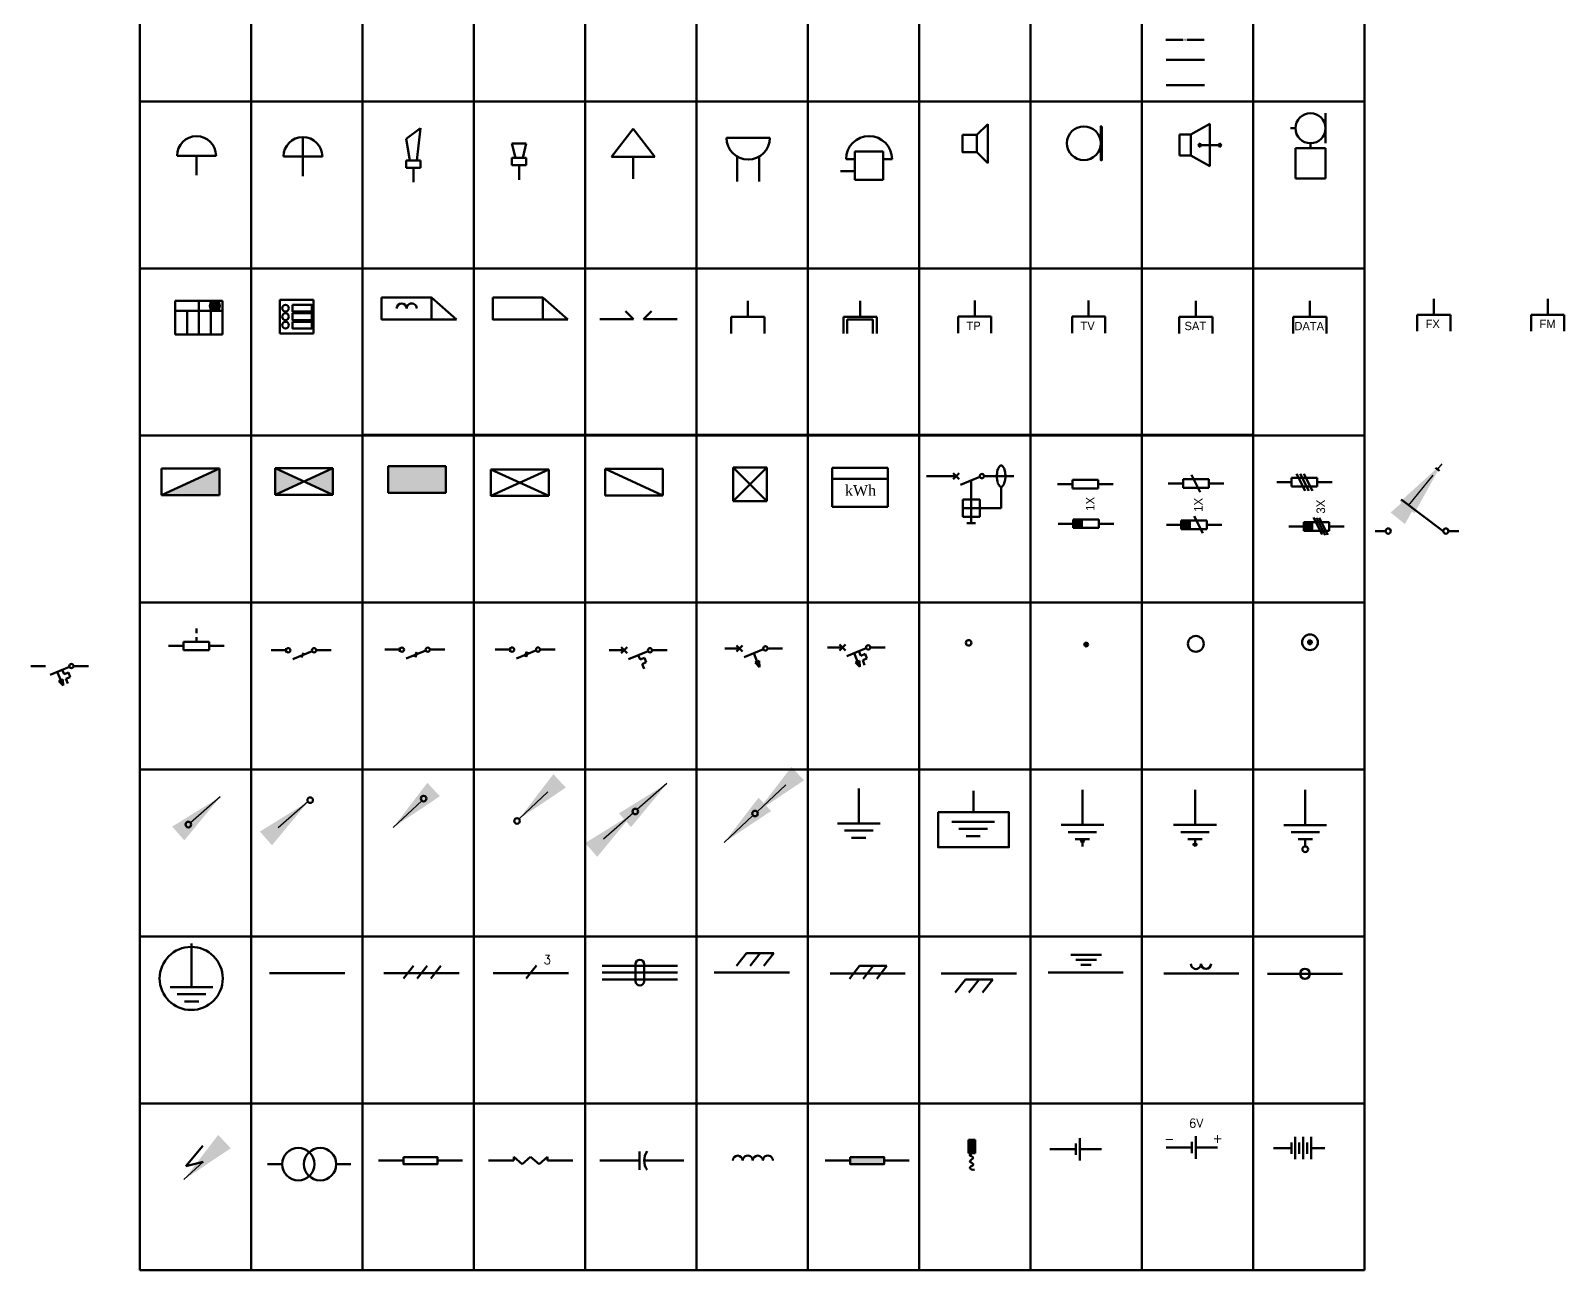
# Model space of a CAD drawing. Header units: millimetres. Extents: x 233497.7 to 233515.2, y 15916.2 to 15927.4.
# Drawn here: x 233508.29 to 233515.18, y 15916.17 to 15921.74 of the extents above; entities that cross this region are included whole.
import ezdxf

# ---------------------------------------------------------------- set-up
doc = ezdxf.new("R2010")
doc.units = ezdxf.units.MM
doc.header["$LTSCALE"] = 8
doc.layers.add('S_2', color=7, linetype='Continuous', lineweight=50)
doc.styles.add('ROMANS', font='romans')
doc.styles.get("Standard").update_dxf_attribs({"font": 'BRLNSR.TTF'})
doc.styles.add('W4MS1', font='w4ms1')
doc.dimstyles.new('ISO-25', dxfattribs={"dimtxt": 0.2, "dimasz": 0.25, "dimexe": 0.25, "dimexo": 0.009, "dimgap": 0.05, "dimtad": 1, "dimzin": 1, "dimdsep": 46, "dimtxsty": 'Standard', "dimblk": 'ARCHTICK', "dimcen": 0.25, "dimclrd": 3, "dimclre": 1, "dimclrt": 2, "dimadec": 0, "dimazin": 0, "dimtfac": 1, "dimtmove": 1, "dimatfit": 3, "dimfxl": 1, "dimarcsym": 0})

# ---------------------------------------------------------------- blocks, each defined once
blk = doc.blocks.new('_ArchTick')
at = {"color": 0, "linetype": 'ByBlock', "const_width": 0.15}
blk.add_lwpolyline([(-0.5, -0.5), (0.5, 0.5)], dxfattribs=at)

msp = doc.modelspace()

# ---------------------------------------------------------------- hatches: boundary and pattern name
at = {"layer": 'S_2'}
h = msp.add_hatch(color=256, dxfattribs=at)
h.paths.add_polyline_path([(233513.5308, 15921.2269), (233513.54, 15921.2361), (233513.54, 15921.2177)])
edge = h.paths.add_edge_path()
edge.add_line((233513.5828, 15921.2269), (233513.5308, 15921.2269))
h = msp.add_hatch(color=256, dxfattribs=at)
h.paths.add_polyline_path([(233513.635, 15921.227), (233513.6258, 15921.2178), (233513.6258, 15921.2362)])
edge = h.paths.add_edge_path()
edge.add_line((233513.583, 15921.227), (233513.635, 15921.227))
for points in [[(233509.1372, 15920.5049, 1), (233509.0916, 15920.5049, 1)], [(233513.0106, 15918.1082), (233513.0016, 15918.0991), (233513.0197, 15918.0991)], [(233513.5165, 15918.0772), (233513.5255, 15918.0862), (233513.5074, 15918.0862)], [(233512.4992, 15916.6986), (233512.5295, 15916.6986), (233512.5295, 15916.759), (233512.4992, 15916.759)]]:
    msp.add_hatch(color=256, dxfattribs=at).paths.add_polyline_path(points)
h = msp.add_hatch(color=256, dxfattribs=at)
h.set_gradient(color1=(255, 255, 255))
h.paths.add_polyline_path([(233509.1347, 15919.6547), (233509.1347, 15919.7738), (233508.8751, 15919.6547)])
h = msp.add_hatch(color=256, dxfattribs=at)
h.paths.add_polyline_path([(233509.5145, 15919.7159), (233509.3847, 15919.7755), (233509.3847, 15919.6564)])
h.paths.add_polyline_path([(233509.6442, 15919.7755), (233509.5145, 15919.7159), (233509.6442, 15919.6564)])
at = {"layer": 'S_2', "ltscale": 0.3}
h = msp.add_hatch(color=256, dxfattribs=at)
h.dxf.hatch_style = 1
h.paths.add_polyline_path([(233510.1521, 15919.665), (233510.1521, 15919.784), (233509.8927, 15919.784), (233509.8927, 15919.665)])
at = {"layer": 'S_2'}
h = msp.add_hatch(color=256, dxfattribs=at)
h.dxf.hatch_style = 1
h.paths.add_polyline_path([(233512.9689, 15919.5454), (233512.9689, 15919.507), (233513.0075, 15919.507), (233513.0075, 15919.5454)])
h = msp.add_hatch(color=256, dxfattribs=at)
h.dxf.hatch_style = 1
h.paths.add_polyline_path([(233513.4549, 15919.5408), (233513.4549, 15919.5024), (233513.4935, 15919.5024), (233513.4935, 15919.5408)])
h = msp.add_hatch(color=256, dxfattribs=at)
h.dxf.hatch_style = 1
h.paths.add_polyline_path([(233514.0045, 15919.5329), (233514.0045, 15919.4945), (233514.0431, 15919.4945), (233514.0431, 15919.5329)])
at = {"layer": 'S_2', "ltscale": 0.3}
h = msp.add_hatch(color=256, dxfattribs=at)
h.dxf.hatch_style = 1
edge = h.paths.add_edge_path()
edge.add_arc((233513.0277, 15918.9833), 0.00848, 0, 360)
h = msp.add_hatch(color=256, dxfattribs=at)
h.dxf.hatch_style = 1
edge = h.paths.add_edge_path()
edge.add_arc((233514.0328, 15918.9935), 0.00848, 0, 360)
at = {"layer": 'S_2'}
h = msp.add_hatch(color=256, dxfattribs=at)
h.dxf.hatch_style = 1
h.paths.add_polyline_path([(233511.5591, 15918.9101), (233511.5413, 15918.9023), (233511.5605, 15918.8825)])
h = msp.add_hatch(color=256, dxfattribs=at)
h.dxf.hatch_style = 1
h.paths.add_polyline_path([(233512.0107, 15918.8829), (233512.0093, 15918.9105), (233511.9915, 15918.9027)])
h = msp.add_hatch(color=256, dxfattribs=at)
h.dxf.hatch_style = 1
h.paths.add_polyline_path([(233508.4324, 15918.7994), (233508.4309, 15918.827), (233508.4132, 15918.8192)])
at = {"layer": 'S_2', "ltscale": 0.3}
h = msp.add_hatch(color=256, dxfattribs=at)
h.dxf.hatch_style = 1
h.paths.add_polyline_path([(233511.9682, 15916.6488), (233512.1202, 15916.6488), (233512.1202, 15916.6815), (233511.9682, 15916.6815)])

# ---------------------------------------------------------------- linework, layer by layer
for p, q in [((233508.778, 15916.1725), (233508.778, 15927.4225)), ((233513.4631, 15921.6991), (233513.3853, 15921.6991)), ((233513.4674, 15921.6991), (233513.4678, 15921.6991)), ((233513.4712, 15921.6991), (233513.4716, 15921.6991)), ((233513.4755, 15921.6991), (233513.4759, 15921.6991)), ((233513.5575, 15921.6991), (233513.4797, 15921.6991)), ((233514.1027, 15921.2349), (233514.1027, 15921.3701)), ((233510.4806, 15921.234), (233510.448, 15921.234)), ((233510.448, 15921.234), (233510.4806, 15921.234)), ((233510.4643, 15921.1689), (233510.448, 15921.234)), ((233510.4806, 15921.234), (233510.5131, 15921.234)), ((233510.4968, 15921.1689), (233510.5131, 15921.234)), ((233510.4806, 15921.1689), (233510.448, 15921.1689)), ((233510.4806, 15921.1689), (233510.5131, 15921.1689)), ((233511.4608, 15921.1747), (233511.4608, 15921.064)), ((233511.5585, 15921.1747), (233511.5585, 15921.064)), ((233511.9492, 15921.1637), (233511.9889, 15921.1637)), ((233511.9889, 15921.1983), (233512.1162, 15921.1983)), ((233512.1559, 15921.1637), (233512.1162, 15921.1637)), ((233511.4428, 15919.7786), (233511.594, 15919.6274)), ((233511.594, 15919.7786), (233511.4428, 15919.6274)), ((233514.5959, 15919.7774), (233514.6147, 15919.7636)), ((233509.0314, 15919.035), (233509.0314, 15919.0556)), ((233509.0314, 15918.9961), (233509.0314, 15919.0167)), ((233508.9837, 15916.6406), (233509.0605, 15916.7313)), ((233509.8494, 15916.6652), (233509.9622, 15916.6652)), ((233510.1141, 15916.6652), (233510.2269, 15916.6652)), ((233510.3439, 15916.6653), (233510.4567, 15916.6653)), ((233510.4567, 15916.6817), (233510.4946, 15916.649)), ((233510.4567, 15916.6817), (233510.4567, 15916.6653)), ((233510.4946, 15916.649), (233510.5326, 15916.6817)), ((233510.5326, 15916.6817), (233510.5706, 15916.649)), ((233510.5706, 15916.649), (233510.6086, 15916.6817)), ((233510.6086, 15916.6817), (233510.6086, 15916.6653)), ((233510.6086, 15916.6653), (233510.7214, 15916.6653)), ((233510.8437, 15916.6653), (233511.0211, 15916.6655)), ((233511.0211, 15916.6655), (233511.0211, 15916.7069)), ((233511.0211, 15916.6241), (233511.0211, 15916.6655)), ((233511.0436, 15916.6652), (233511.2211, 15916.6653)), ((233511.8555, 15916.6651), (233511.9682, 15916.6651)), ((233512.1202, 15916.6651), (233512.233, 15916.6651)), ((233509.0611, 15916.6604), (233508.9837, 15916.6406))]:
    msp.add_line(p, q, dxfattribs=at)
at = {"layer": 'S_2', "ltscale": 2}
for p, q in [((233513.778, 15927.4225), (233513.778, 15921.4225)), ((233514.278, 15916.1725), (233514.278, 15927.4225)), ((233509.778, 15926.6725), (233509.778, 15921.4225)), ((233512.778, 15925.1725), (233512.778, 15921.4225)), ((233513.278, 15925.1725), (233513.278, 15921.4225)), ((233509.278, 15922.1725), (233509.278, 15921.4225)), ((233510.278, 15922.1725), (233510.278, 15921.4225)), ((233510.778, 15922.1725), (233510.778, 15921.4225)), ((233511.278, 15922.1725), (233511.278, 15921.4225)), ((233511.778, 15922.1725), (233511.778, 15921.4225)), ((233512.278, 15921.4225), (233512.278, 15922.1725)), ((233508.778, 15921.4225), (233509.278, 15921.4225)), ((233508.778, 15921.4225), (233514.278, 15921.4225)), ((233509.278, 15921.4225), (233509.278, 15917.6725)), ((233509.778, 15921.4225), (233509.778, 15917.6725)), ((233510.278, 15921.4225), (233510.278, 15916.1725)), ((233510.778, 15921.4225), (233510.778, 15916.1725)), ((233511.278, 15921.4225), (233511.278, 15916.1725)), ((233511.778, 15921.4225), (233511.778, 15916.1725)), ((233512.278, 15921.4225), (233512.278, 15916.1725)), ((233512.778, 15921.4225), (233512.778, 15917.6725)), ((233513.278, 15921.4225), (233513.278, 15917.6725)), ((233513.778, 15921.4225), (233514.278, 15921.4225)), ((233513.778, 15921.4225), (233513.778, 15917.6725)), ((233508.778, 15920.6725), (233514.278, 15920.6725)), ((233512.778, 15920.6725), (233512.778, 15916.1725)), ((233513.278, 15920.6725), (233513.278, 15916.1725)), ((233513.778, 15920.6725), (233513.778, 15916.1725)), ((233508.778, 15919.9225), (233509.278, 15919.9225)), ((233508.778, 15919.9225), (233514.278, 15919.9225)), ((233509.278, 15919.9225), (233509.778, 15919.9225)), ((233509.278, 15919.9225), (233509.278, 15916.1725)), ((233509.778, 15919.9225), (233510.278, 15919.9225)), ((233509.778, 15919.9225), (233509.778, 15916.1725)), ((233509.7791, 15919.9248), (233510.2791, 15919.9248)), ((233510.278, 15919.9225), (233510.778, 15919.9225)), ((233510.2791, 15919.9248), (233510.7791, 15919.9248)), ((233510.778, 15919.9225), (233511.278, 15919.9225)), ((233510.7791, 15919.9248), (233511.2791, 15919.9248)), ((233511.278, 15919.9225), (233511.778, 15919.9225)), ((233511.2791, 15919.9248), (233511.7791, 15919.9248)), ((233511.2791, 15919.9248), (233511.7791, 15919.9248)), ((233511.778, 15919.9225), (233512.278, 15919.9225)), ((233511.7791, 15919.9248), (233512.2791, 15919.9248)), ((233512.278, 15919.9225), (233512.778, 15919.9225)), ((233512.2791, 15919.9248), (233512.7791, 15919.9248)), ((233512.778, 15919.9225), (233513.278, 15919.9225)), ((233512.7791, 15919.9248), (233513.2791, 15919.9248)), ((233513.278, 15919.9225), (233513.778, 15919.9225)), ((233513.2791, 15919.9248), (233513.7791, 15919.9248)), ((233513.778, 15919.9225), (233514.278, 15919.9225)), ((233508.778, 15919.1725), (233509.278, 15919.1725)), ((233508.778, 15919.1725), (233509.278, 15919.1725)), ((233508.778, 15919.1725), (233514.278, 15919.1725)), ((233509.278, 15919.1725), (233509.778, 15919.1725)), ((233509.778, 15919.1725), (233510.278, 15919.1725)), ((233510.278, 15919.1725), (233510.778, 15919.1725)), ((233510.778, 15919.1725), (233511.278, 15919.1725)), ((233511.278, 15919.1725), (233511.778, 15919.1725)), ((233511.778, 15919.1725), (233512.278, 15919.1725)), ((233512.278, 15919.1725), (233512.778, 15919.1725)), ((233512.778, 15919.1725), (233513.278, 15919.1725)), ((233513.278, 15919.1725), (233513.778, 15919.1725)), ((233513.778, 15919.1725), (233514.278, 15919.1725)), ((233514.278, 15918.4225), (233514.278, 15919.1725)), ((233508.778, 15918.4225), (233509.278, 15918.4225)), ((233508.778, 15918.4225), (233514.278, 15918.4225)), ((233514.278, 15917.6725), (233514.278, 15918.4225)), ((233508.778, 15917.6725), (233514.278, 15917.6725)), ((233514.278, 15916.9225), (233514.278, 15917.6725)), ((233511.5024, 15917.5976), (233511.4565, 15917.5397)), ((233511.5024, 15917.5976), (233511.6255, 15917.5976)), ((233511.5639, 15917.5976), (233511.5181, 15917.5397)), ((233511.6255, 15917.5976), (233511.5796, 15917.5397)), ((233509.3599, 15917.5071), (233509.698, 15917.5071)), ((233509.8739, 15917.5071), (233510.212, 15917.5071)), ((233510.0067, 15917.5409), (233509.9608, 15917.483)), ((233510.0683, 15917.5409), (233510.0224, 15917.483)), ((233510.1299, 15917.5409), (233510.084, 15917.483)), ((233510.3646, 15917.5076), (233510.7026, 15917.5076)), ((233510.559, 15917.5414), (233510.5131, 15917.4835)), ((233510.8538, 15917.5406), (233511.1919, 15917.5406)), ((233510.8538, 15917.5099), (233511.1919, 15917.5099)), ((233511.3575, 15917.5108), (233511.6955, 15917.5108)), ((233511.8771, 15917.5063), (233512.2151, 15917.5063)), ((233512.0099, 15917.5401), (233511.964, 15917.4822)), ((233512.0099, 15917.5401), (233512.133, 15917.5401)), ((233512.0714, 15917.5401), (233512.0255, 15917.4822)), ((233512.133, 15917.5401), (233512.0871, 15917.4822)), ((233512.3771, 15917.5063), (233512.7151, 15917.5063)), ((233512.8563, 15917.5108), (233513.1943, 15917.5108)), ((233513.3759, 15917.5063), (233513.7139, 15917.5063)), ((233513.8414, 15917.5042), (233514.1794, 15917.5042)), ((233510.8538, 15917.4791), (233511.1919, 15917.4791)), ((233512.4854, 15917.4788), (233512.4395, 15917.4209)), ((233512.4854, 15917.4788), (233512.6086, 15917.4788)), ((233512.547, 15917.4788), (233512.5011, 15917.4209)), ((233512.6086, 15917.4788), (233512.5627, 15917.4209)), ((233508.778, 15916.9225), (233509.278, 15916.9225)), ((233509.278, 15916.9225), (233509.778, 15916.9225)), ((233509.778, 15916.9225), (233510.278, 15916.9225)), ((233510.278, 15916.9225), (233510.778, 15916.9225)), ((233510.778, 15916.9225), (233511.278, 15916.9225)), ((233511.278, 15916.9225), (233511.778, 15916.9225)), ((233511.778, 15916.9225), (233512.278, 15916.9225)), ((233512.278, 15916.9225), (233512.778, 15916.9225)), ((233512.778, 15916.9225), (233513.278, 15916.9225)), ((233513.278, 15916.9225), (233513.778, 15916.9225)), ((233513.778, 15916.9225), (233514.278, 15916.9225)), ((233508.778, 15916.1725), (233509.278, 15916.1725)), ((233508.778, 15916.1725), (233509.278, 15916.1725)), ((233509.278, 15916.1725), (233509.778, 15916.1725)), ((233509.778, 15916.1725), (233510.278, 15916.1725)), ((233510.278, 15916.1725), (233510.778, 15916.1725)), ((233510.778, 15916.1725), (233511.278, 15916.1725)), ((233511.278, 15916.1725), (233511.778, 15916.1725)), ((233511.778, 15916.1725), (233512.278, 15916.1725)), ((233512.278, 15916.1725), (233512.778, 15916.1725)), ((233512.778, 15916.1725), (233513.278, 15916.1725)), ((233513.278, 15916.1725), (233513.778, 15916.1725)), ((233513.778, 15916.1725), (233514.278, 15916.1725))]:
    msp.add_line(p, q, dxfattribs=at)
at = {"layer": 'S_2'}
for p, q in [((233513.3876, 15921.6096), (233513.5596, 15921.6096)), ((233513.3876, 15921.4966), (233513.5596, 15921.4966)), ((233509.9738, 15921.2552), (233510.0383, 15921.3032)), ((233510.0383, 15921.3032), (233510.022, 15921.1579)), ((233510.9928, 15921.2997), (233510.8951, 15921.1747)), ((233510.9928, 15921.2997), (233511.0905, 15921.1747)), ((233512.5364, 15921.2723), (233512.5856, 15921.3215)), ((233512.5856, 15921.146), (233512.5856, 15921.3215)), ((233513.4982, 15921.2747), (233513.583, 15921.3224)), ((233513.583, 15921.3224), (233513.583, 15921.1317)), ((233513.9676, 15921.3024), (233513.9451, 15921.3024)), ((233509.5096, 15921.1752), (233509.5096, 15921.2627)), ((233509.9894, 15921.1579), (233509.9738, 15921.2552)), ((233511.5096, 15921.2593), (233511.4119, 15921.2593)), ((233511.5096, 15921.2593), (233511.6073, 15921.2593)), ((233513.4462, 15921.2747), (233513.4462, 15921.1794)), ((233513.4462, 15921.227), (233513.4462, 15921.2747)), ((233513.4462, 15921.2747), (233513.4982, 15921.2747)), ((233513.4982, 15921.1794), (233513.4982, 15921.2747)), ((233513.5308, 15921.2269), (233513.54, 15921.2361)), ((233513.5828, 15921.2269), (233513.5308, 15921.2269)), ((233513.5308, 15921.2269), (233513.54, 15921.2177)), ((233513.54, 15921.2361), (233513.54, 15921.2177)), ((233513.583, 15921.227), (233513.635, 15921.227)), ((233513.635, 15921.227), (233513.6258, 15921.2362)), ((233513.6258, 15921.2178), (233513.6258, 15921.2362)), ((233513.635, 15921.227), (233513.6258, 15921.2178)), ((233514.1026, 15921.2124), (233513.9676, 15921.2124)), ((233513.9676, 15921.2124), (233513.9676, 15921.0774)), ((233514.0351, 15921.2124), (233514.0351, 15921.2349)), ((233514.1026, 15921.0774), (233514.1026, 15921.2124)), ((233509.0319, 15921.179), (233508.9444, 15921.179)), ((233509.0319, 15921.0914), (233509.0319, 15921.179)), ((233509.0319, 15921.179), (233509.1194, 15921.179)), ((233509.5096, 15921.1752), (233509.4221, 15921.1752)), ((233509.5096, 15921.0877), (233509.5096, 15921.1752)), ((233509.5096, 15921.1752), (233509.5971, 15921.1752)), ((233509.9731, 15921.1254), (233509.9731, 15921.1579)), ((233510.0383, 15921.1579), (233509.9731, 15921.1579)), ((233510.0383, 15921.1254), (233510.0383, 15921.1579)), ((233510.448, 15921.1364), (233510.448, 15921.1689)), ((233510.5131, 15921.1689), (233510.448, 15921.1689)), ((233510.5131, 15921.1364), (233510.5131, 15921.1689)), ((233510.9928, 15921.1747), (233510.8951, 15921.1747)), ((233510.9928, 15921.1747), (233511.0905, 15921.1747)), ((233510.9928, 15921.0757), (233510.9928, 15921.1734)), ((233511.9889, 15921.071), (233511.9889, 15921.1983)), ((233512.1162, 15921.1983), (233512.1162, 15921.071)), ((233512.5364, 15921.1952), (233512.5856, 15921.146)), ((233513.4462, 15921.1794), (233513.4982, 15921.1794)), ((233513.4982, 15921.1794), (233513.583, 15921.1317)), ((233509.9731, 15921.1254), (233510.0383, 15921.1254)), ((233510.0057, 15921.0602), (233510.0057, 15921.1254)), ((233510.448, 15921.1364), (233510.5131, 15921.1364)), ((233510.4806, 15921.0713), (233510.4806, 15921.1364)), ((233511.9889, 15921.1092), (233511.9246, 15921.1092)), ((233513.9676, 15921.0774), (233514.1026, 15921.0774)), ((233512.1162, 15921.071), (233511.9889, 15921.071)), ((233508.9364, 15920.5277), (233508.9364, 15920.3759)), ((233509.1489, 15920.5277), (233508.9364, 15920.5277)), ((233509.0426, 15920.5277), (233509.0426, 15920.3759)), ((233509.1489, 15920.3759), (233509.1489, 15920.5277)), ((233509.4065, 15920.5317), (233509.5577, 15920.5317)), ((233509.4065, 15920.3805), (233509.4065, 15920.5317)), ((233509.4569, 15920.5317), (233509.4317, 15920.5317)), ((233509.5073, 15920.5317), (233509.5325, 15920.5317)), ((233509.5577, 15920.5317), (233509.5577, 15920.3805)), ((233510.2, 15920.444), (233510.0877, 15920.5417)), ((233510.6995, 15920.444), (233510.5873, 15920.5417)), ((233511.5077, 15920.5273), (233511.5077, 15920.4558)), ((233512.012, 15920.5273), (233512.012, 15920.4558)), ((233512.5269, 15920.5281), (233512.5269, 15920.4566)), ((233513.0387, 15920.5281), (233513.0387, 15920.4566)), ((233513.5205, 15920.5273), (233513.5205, 15920.4558)), ((233514.0322, 15920.5273), (233514.0322, 15920.4558)), ((233514.5887, 15920.5366), (233514.5887, 15920.4651)), ((233515.1005, 15920.5366), (233515.1005, 15920.4651)), ((233508.9364, 15920.4821), (233509.0426, 15920.4821)), ((233508.9895, 15920.4821), (233508.9895, 15920.3759)), ((233509.0426, 15920.4821), (233509.1489, 15920.4821)), ((233509.0958, 15920.4821), (233509.0958, 15920.3759)), ((233509.4065, 15920.4561), (233509.4065, 15920.4939)), ((233509.4065, 15920.4561), (233509.4065, 15920.4561)), ((233510.9942, 15920.445), (233510.9585, 15920.4807)), ((233511.0397, 15920.445), (233511.0754, 15920.4807)), ((233511.433, 15920.4558), (233511.433, 15920.3812)), ((233511.433, 15920.4558), (233511.5823, 15920.4558)), ((233511.5823, 15920.4558), (233511.5823, 15920.4185)), ((233512.012, 15920.4558), (233511.9374, 15920.4558)), ((233511.9374, 15920.4558), (233511.9374, 15920.3812)), ((233512.012, 15920.4558), (233512.0867, 15920.4558)), ((233512.0867, 15920.4558), (233512.0867, 15920.4185)), ((233512.4522, 15920.4566), (233512.4522, 15920.3819)), ((233512.4522, 15920.4566), (233512.6015, 15920.4566)), ((233512.6015, 15920.4566), (233512.6015, 15920.4192)), ((233512.964, 15920.4566), (233512.964, 15920.3819)), ((233512.964, 15920.4566), (233513.1133, 15920.4566)), ((233513.1133, 15920.4566), (233513.1133, 15920.4192)), ((233513.4458, 15920.4558), (233513.4458, 15920.3812)), ((233513.4458, 15920.4558), (233513.5951, 15920.4558)), ((233513.5951, 15920.4558), (233513.5951, 15920.4185)), ((233513.9576, 15920.4558), (233513.9576, 15920.3812)), ((233513.9576, 15920.4558), (233514.1069, 15920.4558)), ((233514.1069, 15920.4558), (233514.1069, 15920.4185)), ((233514.5141, 15920.4651), (233514.5141, 15920.3904)), ((233514.5141, 15920.4651), (233514.6634, 15920.4651)), ((233514.6634, 15920.4651), (233514.6634, 15920.4277)), ((233515.0259, 15920.4651), (233515.0259, 15920.3904)), ((233515.0259, 15920.4651), (233515.1752, 15920.4651)), ((233515.1752, 15920.4651), (233515.1752, 15920.4277)), ((233510.0877, 15920.444), (233510.2, 15920.444)), ((233510.5873, 15920.444), (233510.6995, 15920.444)), ((233510.9186, 15920.445), (233510.843, 15920.445)), ((233510.9186, 15920.445), (233510.969, 15920.445)), ((233510.969, 15920.445), (233510.9942, 15920.445)), ((233511.0397, 15920.445), (233511.1909, 15920.445)), ((233511.5823, 15920.4185), (233511.5823, 15920.3812)), ((233512.0121, 15920.443), (233511.9543, 15920.443)), ((233511.9543, 15920.443), (233511.9543, 15920.3808)), ((233512.0121, 15920.443), (233512.07, 15920.443)), ((233512.07, 15920.443), (233512.07, 15920.3811)), ((233512.0867, 15920.4185), (233512.0867, 15920.3812)), ((233512.6015, 15920.4192), (233512.6015, 15920.3819)), ((233513.1133, 15920.4192), (233513.1133, 15920.3819)), ((233513.5951, 15920.4185), (233513.5951, 15920.3812)), ((233514.1069, 15920.4185), (233514.1069, 15920.3812)), ((233514.6634, 15920.4277), (233514.6634, 15920.3904)), ((233515.1752, 15920.4277), (233515.1752, 15920.3904)), ((233508.9364, 15920.3759), (233509.1489, 15920.3759)), ((233509.5577, 15920.3805), (233509.4065, 15920.3805)), ((233509.1347, 15919.7738), (233508.8751, 15919.7738)), ((233508.8751, 15919.7738), (233508.8751, 15919.6547)), ((233508.8751, 15919.6547), (233509.1347, 15919.7738)), ((233509.1347, 15919.7738), (233509.1347, 15919.6547)), ((233509.3847, 15919.6564), (233509.6442, 15919.7755)), ((233509.3847, 15919.7755), (233509.6442, 15919.6564)), ((233509.3847, 15919.7755), (233509.6442, 15919.7755)), ((233509.3847, 15919.6564), (233509.3847, 15919.7755)), ((233509.6442, 15919.7755), (233509.6442, 15919.6564)), ((233509.8927, 15919.784), (233510.1521, 15919.784)), ((233509.8927, 15919.665), (233509.8927, 15919.784)), ((233510.1521, 15919.784), (233510.1521, 15919.665)), ((233510.3543, 15919.6512), (233510.6137, 15919.7703)), ((233510.3543, 15919.7703), (233510.6137, 15919.6512)), ((233510.3543, 15919.7703), (233510.6137, 15919.7703)), ((233510.3543, 15919.6512), (233510.3543, 15919.7703)), ((233510.6137, 15919.7703), (233510.6137, 15919.6512)), ((233510.8673, 15919.772), (233511.1268, 15919.653)), ((233510.8673, 15919.772), (233511.1268, 15919.772)), ((233510.8673, 15919.653), (233510.8673, 15919.772)), ((233511.1268, 15919.772), (233511.1268, 15919.653)), ((233511.4428, 15919.7786), (233511.594, 15919.7786)), ((233511.4428, 15919.6274), (233511.4428, 15919.7786)), ((233511.4932, 15919.7786), (233511.468, 15919.7786)), ((233511.5436, 15919.7786), (233511.5688, 15919.7786)), ((233511.594, 15919.7786), (233511.594, 15919.6274)), ((233511.8868, 15919.7522), (233511.8868, 15919.7772)), ((233511.8868, 15919.7772), (233512.1368, 15919.7772)), ((233512.1368, 15919.7772), (233512.1368, 15919.7522)), ((233512.6283, 15919.7604), (233512.6299, 15919.7672)), ((233512.6299, 15919.7672), (233512.6322, 15919.7738)), ((233512.6322, 15919.7738), (233512.6347, 15919.7789)), ((233512.6347, 15919.7789), (233512.6379, 15919.7834)), ((233512.6379, 15919.7834), (233512.6416, 15919.7868)), ((233512.6416, 15919.7868), (233512.6446, 15919.7879)), ((233512.6446, 15919.7879), (233512.6473, 15919.7878)), ((233512.6473, 15919.7878), (233512.6505, 15919.7865)), ((233512.6505, 15919.7865), (233512.6535, 15919.7836)), ((233512.6535, 15919.7836), (233512.6568, 15919.7789)), ((233512.6568, 15919.7789), (233512.6592, 15919.7743)), ((233512.6592, 15919.7743), (233512.6608, 15919.7698)), ((233512.6608, 15919.7698), (233512.6627, 15919.7626)), ((233511.4428, 15919.703), (233511.4428, 15919.7408)), ((233511.4428, 15919.703), (233511.4428, 15919.703)), ((233511.8868, 15919.7522), (233511.8868, 15919.6022)), ((233512.1368, 15919.7272), (233511.8868, 15919.7272)), ((233512.1368, 15919.6022), (233512.1368, 15919.7522)), ((233512.4442, 15919.7399), (233512.311, 15919.7399)), ((233512.457, 15919.7263), (233512.4298, 15919.7535)), ((233512.457, 15919.7535), (233512.4298, 15919.7263)), ((233512.5505, 15919.7363), (233512.4634, 15919.7002)), ((233512.5114, 15919.6343), (233512.5114, 15919.7207)), ((233512.7034, 15919.7399), (233512.569, 15919.7399)), ((233512.6267, 15919.7338), (233512.6269, 15919.7399)), ((233512.6277, 15919.7236), (233512.6267, 15919.7338)), ((233512.6268, 15919.7472), (233512.6272, 15919.7523)), ((233512.6269, 15919.7399), (233512.6268, 15919.7472)), ((233512.6272, 15919.7523), (233512.6283, 15919.7604)), ((233512.6291, 15919.7157), (233512.6277, 15919.7236)), ((233512.6316, 15919.7074), (233512.6291, 15919.7157)), ((233512.6348, 15919.7008), (233512.6316, 15919.7074)), ((233512.6382, 15919.6961), (233512.6348, 15919.7008)), ((233512.642, 15919.6928), (233512.6382, 15919.6961)), ((233512.6532, 15919.6959), (233512.6499, 15919.693)), ((233512.6553, 15919.6987), (233512.6532, 15919.6959)), ((233512.6577, 15919.7025), (233512.6553, 15919.6987)), ((233512.66, 15919.7076), (233512.6577, 15919.7025)), ((233512.6615, 15919.7124), (233512.66, 15919.7076)), ((233512.6629, 15919.718), (233512.6615, 15919.7124)), ((233512.6627, 15919.7626), (233512.6637, 15919.7573)), ((233512.6638, 15919.723), (233512.6629, 15919.718)), ((233512.6637, 15919.7573), (233512.6645, 15919.7508)), ((233512.6643, 15919.7271), (233512.6638, 15919.723)), ((233512.6646, 15919.7309), (233512.6643, 15919.7271)), ((233512.6645, 15919.7508), (233512.6648, 15919.7462)), ((233512.6649, 15919.7363), (233512.6646, 15919.7309)), ((233512.6648, 15919.7462), (233512.6649, 15919.7426)), ((233512.6649, 15919.7426), (233512.665, 15919.7397)), ((233512.665, 15919.7397), (233512.6649, 15919.7363)), ((233512.9658, 15919.704), (233512.8986, 15919.704)), ((233512.9658, 15919.7232), (233513.081, 15919.7232)), ((233512.9658, 15919.6848), (233512.9658, 15919.7232)), ((233513.081, 15919.7232), (233513.081, 15919.6848)), ((233513.1482, 15919.704), (233513.081, 15919.704)), ((233513.4629, 15919.7067), (233513.3957, 15919.7067)), ((233513.4629, 15919.7259), (233513.5781, 15919.7259)), ((233513.4629, 15919.6875), (233513.4629, 15919.7259)), ((233513.5397, 15919.6683), (233513.5013, 15919.7451)), ((233513.5781, 15919.7259), (233513.5781, 15919.6875)), ((233513.6453, 15919.7067), (233513.5781, 15919.7067)), ((233513.9505, 15919.7123), (233513.8833, 15919.7123)), ((233513.9505, 15919.7315), (233514.0657, 15919.7315)), ((233513.9505, 15919.6931), (233513.9505, 15919.7315)), ((233514.0107, 15919.6739), (233513.9723, 15919.7507)), ((233514.0273, 15919.6739), (233513.9889, 15919.7507)), ((233514.0439, 15919.6739), (233514.0055, 15919.7507)), ((233514.0657, 15919.7315), (233514.0657, 15919.6931)), ((233514.1329, 15919.7123), (233514.0657, 15919.7123)), ((233508.8751, 15919.6547), (233509.1347, 15919.6547)), ((233509.6442, 15919.6564), (233509.3847, 15919.6564)), ((233510.1521, 15919.665), (233509.8927, 15919.665)), ((233510.6137, 15919.6512), (233510.3543, 15919.6512)), ((233511.1268, 15919.653), (233510.8673, 15919.653)), ((233511.594, 15919.6274), (233511.4428, 15919.6274)), ((233512.473, 15919.5575), (233512.473, 15919.6343)), ((233512.473, 15919.6343), (233512.5498, 15919.6343)), ((233512.5114, 15919.6343), (233512.5114, 15919.5575)), ((233512.5498, 15919.6343), (233512.5498, 15919.5575)), ((233512.6458, 15919.6919), (233512.642, 15919.6928)), ((233512.6499, 15919.693), (233512.6458, 15919.6919)), ((233512.6458, 15919.6919), (233512.6458, 15919.5959)), ((233513.081, 15919.6848), (233512.9658, 15919.6848)), ((233513.5781, 15919.6875), (233513.4629, 15919.6875)), ((233514.0657, 15919.6931), (233513.9505, 15919.6931)), ((233514.6315, 15919.4932), (233514.443, 15919.6345)), ((233511.8868, 15919.6022), (233512.1368, 15919.6022)), ((233512.5498, 15919.5959), (233512.473, 15919.5959)), ((233512.6458, 15919.5959), (233512.5498, 15919.5959)), ((233513.5509, 15919.4832), (233513.5125, 15919.56)), ((233512.5498, 15919.5575), (233512.473, 15919.5575)), ((233512.5306, 15919.5287), (233512.4922, 15919.5287)), ((233512.5114, 15919.5575), (233512.5114, 15919.5287)), ((233512.9689, 15919.5262), (233512.9017, 15919.5262)), ((233512.9689, 15919.5454), (233513.0841, 15919.5454)), ((233512.9689, 15919.507), (233512.9689, 15919.5454)), ((233513.0841, 15919.507), (233512.9689, 15919.507)), ((233513.0075, 15919.5454), (233513.0075, 15919.507)), ((233513.0841, 15919.5454), (233513.0841, 15919.507)), ((233513.1513, 15919.5262), (233513.0841, 15919.5262)), ((233513.4549, 15919.5216), (233513.3877, 15919.5216)), ((233513.4549, 15919.5408), (233513.5701, 15919.5408)), ((233513.4549, 15919.5024), (233513.4549, 15919.5408)), ((233513.5701, 15919.5024), (233513.4549, 15919.5024)), ((233513.4935, 15919.5408), (233513.4935, 15919.5024)), ((233513.5701, 15919.5408), (233513.5701, 15919.5024)), ((233513.6373, 15919.5216), (233513.5701, 15919.5216)), ((233514.0045, 15919.5137), (233513.9373, 15919.5137)), ((233514.0045, 15919.5329), (233514.1197, 15919.5329)), ((233514.0045, 15919.4945), (233514.0045, 15919.5329)), ((233514.1197, 15919.4945), (233514.0045, 15919.4945)), ((233514.0431, 15919.5329), (233514.0431, 15919.4945)), ((233514.0873, 15919.4776), (233514.0489, 15919.5544)), ((233514.1005, 15919.4753), (233514.0621, 15919.5521)), ((233514.1132, 15919.4759), (233514.0748, 15919.5527)), ((233514.1197, 15919.5329), (233514.1197, 15919.4945)), ((233514.1869, 15919.5137), (233514.1197, 15919.5137)), ((233514.3252, 15919.4932), (233514.3723, 15919.4932)), ((233514.7021, 15919.4932), (233514.655, 15919.4932)), ((233508.9738, 15918.9769), (233508.9066, 15918.9769)), ((233508.9738, 15918.9961), (233509.089, 15918.9961)), ((233508.9738, 15918.9577), (233508.9738, 15918.9961)), ((233509.089, 15918.9577), (233508.9738, 15918.9577)), ((233509.089, 15918.9961), (233509.089, 15918.9577)), ((233509.1562, 15918.9769), (233509.089, 15918.9769)), ((233509.4345, 15918.9578), (233509.3673, 15918.9578)), ((233509.4345, 15918.9674), (233509.4345, 15918.9482)), ((233509.5512, 15918.9541), (233509.464, 15918.9181)), ((233509.5119, 15918.9469), (233509.5034, 15918.9253)), ((233509.6368, 15918.9578), (233509.5696, 15918.9578)), ((233509.9446, 15918.9605), (233509.8774, 15918.9605)), ((233509.9446, 15918.9701), (233509.9446, 15918.9509)), ((233510.0613, 15918.9568), (233509.9742, 15918.9207)), ((233510.0202, 15918.9488), (233510.0117, 15918.9272)), ((233510.0232, 15918.9488), (233510.0147, 15918.9272)), ((233510.147, 15918.9605), (233510.0798, 15918.9605)), ((233510.4399, 15918.961), (233510.3727, 15918.961)), ((233510.4399, 15918.9706), (233510.4399, 15918.9514)), ((233510.5566, 15918.9573), (233510.4695, 15918.9212)), ((233510.5143, 15918.9501), (233510.5058, 15918.9285)), ((233510.5173, 15918.9501), (233510.5088, 15918.9285)), ((233510.5203, 15918.9501), (233510.5118, 15918.9285)), ((233510.5131, 15918.9393), (233510.5131, 15918.9393)), ((233510.6423, 15918.961), (233510.5751, 15918.961)), ((233510.9526, 15918.9576), (233510.8854, 15918.9576)), ((233510.9662, 15918.9712), (233510.9391, 15918.944)), ((233510.9662, 15918.944), (233510.9391, 15918.9712)), ((233511.0598, 15918.9539), (233510.9726, 15918.9178)), ((233511.1454, 15918.9576), (233511.0782, 15918.9576)), ((233511.4712, 15918.9659), (233511.404, 15918.9659)), ((233511.4848, 15918.9795), (233511.4576, 15918.9523)), ((233511.4848, 15918.9523), (233511.4576, 15918.9795)), ((233511.5783, 15918.9622), (233511.4912, 15918.9261)), ((233511.5504, 15918.9063), (233511.5348, 15918.9442)), ((233511.664, 15918.9659), (233511.5968, 15918.9659)), ((233511.9325, 15918.9705), (233511.8653, 15918.9705)), ((233511.9461, 15918.9841), (233511.919, 15918.9569)), ((233511.9461, 15918.9569), (233511.919, 15918.9841)), ((233512.0396, 15918.9668), (233511.9525, 15918.9307)), ((233512.0006, 15918.9067), (233511.9849, 15918.9446)), ((233512.0153, 15918.9334), (233512.0072, 15918.953)), ((233512.0346, 15918.9414), (233512.0153, 15918.9334)), ((233512.0431, 15918.9209), (233512.0346, 15918.9414)), ((233512.1253, 15918.9705), (233512.0581, 15918.9705)), ((233508.3542, 15918.887), (233508.287, 15918.887)), ((233508.4613, 15918.8833), (233508.3742, 15918.8472)), ((233508.437, 15918.8499), (233508.4289, 15918.8695)), ((233508.547, 15918.887), (233508.4798, 15918.887)), ((233511.0243, 15918.9164), (233511.0162, 15918.9359)), ((233511.0435, 15918.9243), (233511.0243, 15918.9164)), ((233511.052, 15918.9038), (233511.0328, 15918.8958)), ((233511.0417, 15918.8743), (233511.0328, 15918.8958)), ((233511.052, 15918.9038), (233511.0435, 15918.9243)), ((233511.5413, 15918.9023), (233511.5591, 15918.9101)), ((233511.5605, 15918.8825), (233511.5413, 15918.9023)), ((233511.5591, 15918.9101), (233511.5605, 15918.8825)), ((233511.9915, 15918.9027), (233512.0093, 15918.9105)), ((233512.0107, 15918.8829), (233511.9915, 15918.9027)), ((233512.0093, 15918.9105), (233512.0107, 15918.8829)), ((233512.0431, 15918.9209), (233512.0238, 15918.9129)), ((233512.0327, 15918.8914), (233512.0238, 15918.9129)), ((233508.4223, 15918.8232), (233508.4066, 15918.8611)), ((233508.4132, 15918.8192), (233508.4309, 15918.827)), ((233508.4324, 15918.7994), (233508.4132, 15918.8192)), ((233508.4309, 15918.827), (233508.4324, 15918.7994)), ((233508.4563, 15918.8579), (233508.437, 15918.8499)), ((233508.4648, 15918.8374), (233508.4455, 15918.8294)), ((233508.4544, 15918.8079), (233508.4455, 15918.8294)), ((233508.4648, 15918.8374), (233508.4563, 15918.8579)), ((233512.0063, 15918.3368), (233512.0063, 15918.1795)), ((233512.5215, 15918.2303), (233512.5215, 15918.3263)), ((233513.0106, 15918.3306), (233513.0106, 15918.1733)), ((233513.5165, 15918.3305), (233513.5165, 15918.1732)), ((233514.0116, 15918.3301), (233514.0116, 15918.1727)), ((233512.5202, 15918.1869), (233512.4242, 15918.1869)), ((233512.5202, 15918.1869), (233512.5842, 15918.1869)), ((233512.5842, 15918.1869), (233512.6162, 15918.1869)), ((233512.0063, 15918.1795), (233511.9103, 15918.1795)), ((233512.0063, 15918.1475), (233511.9423, 15918.1475)), ((233512.0063, 15918.1155), (233511.9743, 15918.1155)), ((233512.0063, 15918.1795), (233512.0703, 15918.1795)), ((233512.0063, 15918.1475), (233512.0703, 15918.1475)), ((233512.0063, 15918.1155), (233512.0383, 15918.1155)), ((233512.0703, 15918.1795), (233512.1023, 15918.1795)), ((233512.5202, 15918.1549), (233512.4562, 15918.1549)), ((233512.5202, 15918.1229), (233512.4882, 15918.1229)), ((233512.5202, 15918.1549), (233512.5842, 15918.1549)), ((233512.5202, 15918.1229), (233512.5522, 15918.1229)), ((233513.0106, 15918.1733), (233512.9146, 15918.1733)), ((233513.0106, 15918.1413), (233512.9466, 15918.1413)), ((233513.0106, 15918.1733), (233513.0746, 15918.1733)), ((233513.0106, 15918.1413), (233513.0746, 15918.1413)), ((233513.0746, 15918.1733), (233513.1066, 15918.1733)), ((233513.5165, 15918.1732), (233513.4205, 15918.1732)), ((233513.5165, 15918.1412), (233513.4525, 15918.1412)), ((233513.5165, 15918.1732), (233513.5805, 15918.1732)), ((233513.5165, 15918.1412), (233513.5805, 15918.1412)), ((233513.5805, 15918.1732), (233513.6125, 15918.1732)), ((233514.0116, 15918.1727), (233513.9156, 15918.1727)), ((233514.0116, 15918.1407), (233513.9476, 15918.1407)), ((233514.0116, 15918.1727), (233514.0756, 15918.1727)), ((233514.0116, 15918.1407), (233514.0756, 15918.1407)), ((233514.0756, 15918.1727), (233514.1076, 15918.1727)), ((233513.0106, 15918.1093), (233512.9786, 15918.1093)), ((233513.0106, 15918.1082), (233513.0016, 15918.0991)), ((233513.0197, 15918.0991), (233513.0016, 15918.0991)), ((233513.0106, 15918.1093), (233513.0426, 15918.1093)), ((233513.0106, 15918.0762), (233513.0106, 15918.1082)), ((233513.0106, 15918.1082), (233513.0197, 15918.0991)), ((233513.5165, 15918.1092), (233513.4845, 15918.1092)), ((233513.5165, 15918.0772), (233513.5074, 15918.0862)), ((233513.5074, 15918.0862), (233513.5255, 15918.0862)), ((233513.5165, 15918.1092), (233513.5485, 15918.1092)), ((233513.5165, 15918.1092), (233513.5165, 15918.0772)), ((233513.5165, 15918.0772), (233513.5255, 15918.0862)), ((233514.0116, 15918.1087), (233513.9796, 15918.1087)), ((233514.0116, 15918.1087), (233514.0436, 15918.1087)), ((233514.0116, 15918.1087), (233514.0116, 15918.0767)), ((233509.0096, 15917.6403), (233509.0096, 15917.4444)), ((233513.0273, 15917.5901), (233512.9583, 15917.5901)), ((233513.0273, 15917.567), (233512.9813, 15917.567)), ((233513.0273, 15917.5901), (233513.0734, 15917.5901)), ((233513.0273, 15917.567), (233513.0734, 15917.567)), ((233513.0734, 15917.5901), (233513.0964, 15917.5901)), ((233511.0035, 15917.4713), (233511.0035, 15917.5484)), ((233511.0421, 15917.5484), (233511.0421, 15917.4713)), ((233513.0273, 15917.544), (233513.0043, 15917.544)), ((233513.0273, 15917.544), (233513.0504, 15917.544)), ((233509.0096, 15917.4444), (233508.9136, 15917.4444)), ((233509.0096, 15917.4444), (233509.0736, 15917.4444)), ((233509.0736, 15917.4444), (233509.1056, 15917.4444)), ((233509.0096, 15917.4124), (233508.9456, 15917.4124)), ((233509.0096, 15917.3804), (233508.9776, 15917.3804)), ((233509.0096, 15917.4124), (233509.0736, 15917.4124)), ((233509.0096, 15917.3804), (233509.0416, 15917.3804)), ((233512.4992, 15916.759), (233512.4992, 15916.6986)), ((233512.5295, 15916.759), (233512.4992, 15916.759)), ((233512.5295, 15916.6986), (233512.5295, 15916.759)), ((233512.9811, 15916.7165), (233512.9811, 15916.7417)), ((233512.9991, 15916.7165), (233512.9991, 15916.7669)), ((233513.5025, 15916.7244), (233513.5025, 15916.7496)), ((233513.5204, 15916.7244), (233513.5204, 15916.7748)), ((233513.9491, 15916.7216), (233513.9491, 15916.7468)), ((233513.967, 15916.7216), (233513.967, 15916.772)), ((233513.9849, 15916.7216), (233513.9849, 15916.7468)), ((233514.0028, 15916.7216), (233514.0028, 15916.772)), ((233514.0208, 15916.7216), (233514.0208, 15916.7468)), ((233514.0387, 15916.7216), (233514.0387, 15916.772)), ((233512.4992, 15916.6986), (233512.5295, 15916.6986)), ((233512.8649, 15916.7165), (233512.9111, 15916.7165)), ((233512.9111, 15916.7165), (233512.9811, 15916.7165)), ((233512.9811, 15916.7165), (233512.9811, 15916.6913)), ((233512.9991, 15916.7165), (233513.0958, 15916.7165)), ((233512.9991, 15916.7165), (233512.9991, 15916.6661)), ((233513.3863, 15916.7244), (233513.4324, 15916.7244)), ((233513.4324, 15916.7244), (233513.5025, 15916.7244)), ((233513.5025, 15916.7244), (233513.5025, 15916.6992)), ((233513.5204, 15916.7244), (233513.6171, 15916.7244)), ((233513.5204, 15916.7244), (233513.5204, 15916.674)), ((233513.8687, 15916.7216), (233513.9148, 15916.7216)), ((233513.9148, 15916.7216), (233513.9499, 15916.7216)), ((233513.9491, 15916.7216), (233513.9491, 15916.6964)), ((233513.967, 15916.7216), (233513.967, 15916.6712)), ((233513.9849, 15916.7216), (233513.9849, 15916.6964)), ((233514.0028, 15916.7216), (233514.0028, 15916.6712)), ((233514.0208, 15916.7216), (233514.0208, 15916.6964)), ((233514.0387, 15916.7216), (233514.0996, 15916.7216)), ((233514.0387, 15916.7216), (233514.0387, 15916.6712)), ((233509.4164, 15916.6492), (233509.3513, 15916.6492)), ((233509.6597, 15916.6492), (233509.7248, 15916.6492))]:
    msp.add_line(p, q, dxfattribs=at)
for points in [[(233513.0981, 15921.3109), (233513.0929, 15921.3109), (233513.0929, 15921.1594), (233513.0981, 15921.1594)], [(233512.4719, 15921.2723), (233512.5364, 15921.2723), (233512.5364, 15921.1952), (233512.4719, 15921.1952)], [(233509.8632, 15920.5417), (233510.0877, 15920.5417), (233510.0877, 15920.444), (233509.8632, 15920.444)], [(233510.3627, 15920.5417), (233510.5873, 15920.5417), (233510.5873, 15920.444), (233510.3627, 15920.444)], [(233509.4629, 15920.5091), (233509.5501, 15920.5091), (233509.5501, 15920.4788), (233509.4629, 15920.4788)], [(233509.4629, 15920.4713), (233509.5501, 15920.4713), (233509.5501, 15920.441), (233509.4629, 15920.441)], [(233509.4629, 15920.4335), (233509.5501, 15920.4335), (233509.5501, 15920.4032), (233509.4629, 15920.4032)], [(233512.3626, 15918.2303), (233512.6805, 15918.2303), (233512.6805, 15918.0727), (233512.3626, 15918.0727)]]:
    msp.add_lwpolyline(points, close=True, dxfattribs=at)
for points in [[(233513.5554, 15918.9865, 1), (233513.4848, 15918.9865, 1)], [(233514.0681, 15918.9935, 1), (233513.9976, 15918.9935, 1)]]:
    msp.add_lwpolyline(points, format="xyb", close=True, dxfattribs=at)
at = {"layer": 'S_2', "ltscale": 0.3}
for points in [[(233509.9622, 15916.6815), (233510.1141, 15916.6815), (233510.1141, 15916.6488), (233509.9622, 15916.6488)], [(233511.9682, 15916.6815), (233512.1202, 15916.6815), (233512.1202, 15916.6488), (233511.9682, 15916.6488)]]:
    msp.add_lwpolyline(points, close=True, dxfattribs=at)
at = {"layer": 'S_2'}
for centre, radius in [((233514.0351, 15921.3024), 0.0675), ((233513.0171, 15921.2351), 0.0758), ((233509.1144, 15920.5049), 0.0228), ((233509.4317, 15920.4939), 0.0151), ((233509.4317, 15920.4561), 0.0151), ((233509.4317, 15920.4183), 0.0151), ((233512.5594, 15919.7399), 0.0096), ((233514.3841, 15919.4932), 0.0118), ((233514.6432, 15919.4932), 0.0118), ((233513.5201, 15918.9865), 0.0353), ((233514.0328, 15918.9935), 0.0353), ((233509.4441, 15918.9578), 0.0096), ((233509.56, 15918.9578), 0.0096), ((233509.9542, 15918.9605), 0.0096), ((233510.0702, 15918.9605), 0.0096), ((233510.4495, 15918.961), 0.0096), ((233510.5655, 15918.961), 0.0096), ((233511.0686, 15918.9576), 0.0096), ((233511.5872, 15918.9659), 0.0096), ((233512.0485, 15918.9705), 0.0096), ((233512.4996, 15918.9911), 0.0125), ((233508.4702, 15918.887), 0.0096), ((233509.5422, 15918.2844), 0.0125), ((233510.0518, 15918.2915), 0.0125), ((233508.9953, 15918.1748), 0.0125), ((233510.4716, 15918.1911), 0.0125), ((233511.0025, 15918.2336), 0.0125), ((233511.5404, 15918.2243), 0.0125), ((233514.0116, 15918.0639), 0.0128), ((233509.4892, 15916.6492), 0.0728), ((233509.5869, 15916.6492), 0.0728)]:
    msp.add_circle(centre, radius, dxfattribs=at)
at = {"layer": 'S_2', "ltscale": 0.3}
for centre, radius in [((233513.0277, 15918.9833), 0.00848), ((233514.0328, 15918.9935), 0.00848), ((233509.008, 15917.4837), 0.1418), ((233514.0104, 15917.5042), 0.0224)]:
    msp.add_circle(centre, radius, dxfattribs=at)
at = {"layer": 'S_2'}
for centre, radius, start, end in [((233509.0319, 15921.179), 0.0875, 0, 180), ((233509.5096, 15921.1752), 0.0875, 0, 180), ((233511.5096, 15921.2593), 0.0977, 180, 0), ((233512.0525, 15921.1637), 0.1034, 0, 180), ((233509.9531, 15920.4928), 0.0224, 0, 180), ((233509.9984, 15920.4931), 0.0224, 359.32399, 180.67601), ((233511.0228, 15917.5484), 0.0193, 0, 180), ((233513.5206, 15917.5484), 0.0224, 179.32399, 0.67601), ((233513.5659, 15917.5487), 0.0224, 180, 0), ((233511.0228, 15917.4713), 0.0193, 180, 0), ((233511.1171, 15916.6653), 0.0746, 145.62494, 214.03376), ((233511.4625, 15916.6654), 0.0224, 0, 180), ((233511.5078, 15916.6657), 0.0224, 359.32399, 180.67601), ((233511.5526, 15916.6654), 0.0224, 0, 180), ((233511.5979, 15916.6657), 0.0224, 359.32399, 180.67601)]:
    msp.add_arc(centre, radius, start, end, dxfattribs=at)
msp.add_spline([(233512.5143, 15916.6986), (233512.5058, 15916.6882), (233512.5131, 15916.6848), (233512.5199, 15916.6785), (233512.5131, 15916.6703), (233512.505, 15916.6622), (233512.515, 15916.6543), (233512.5211, 15916.6481), (233512.5116, 15916.6398), (233512.505, 15916.6318), (233512.5126, 15916.6248), (233512.5257, 15916.6248)], degree=3, dxfattribs=at)

# ---------------------------------------------------------------- texts
for s, p in [('TP', (233512.4903, 15920.3965)), ('TV', (233513.0021, 15920.3965)), ('SAT', (233513.4694, 15920.3957)), ('DATA', (233513.9628, 15920.3952)), ('FX', (233514.5521, 15920.405)), ('FM', (233515.0639, 15920.405))]:
    msp.add_text(s, height=0.03732, dxfattribs=at).set_placement(p)
at = {"layer": 'S_2', "style": 'W4MS1'}
for s, p in [('1X', (233513.0649, 15919.5838)), ('1X', (233513.5509, 15919.5792)), ('3X', (233514.1005, 15919.5713))]:
    msp.add_text(s, height=0.0384, rotation=89.99992, dxfattribs=at).set_placement(p)
at = {"layer": 'S_2', "insert": (233511.9445, 15919.6995), "char_height": 0.0475, "width": 0.2, "attachment_point": 1}
msp.add_mtext('{\\fTimes New Roman|b0|i0|c0|p18;kWh}', dxfattribs=at)
at = {"layer": 'S_2', "ltscale": 0.3, "char_height": 0.04, "attachment_point": 1, "style": 'ROMANS'}
for s, width, insert in [('3', 0.085102, (233510.5903, 15917.5878)), ('6V', 0.088595, (233513.4886, 15916.8535)), ('-', 0.085102, (233513.3785, 15916.7829)), ('+', 0.085102, (233513.5956, 15916.7859))]:
    msp.add_mtext_dynamic_manual_height_columns(s, width=width, gutter_width=0.5, heights=[0], dxfattribs=dict(at, insert=insert))

# ---------------------------------------------------------------- leaders
at = {"layer": 'S_2'}
for points in [[(233514.6243, 15919.7945), (233514.6053, 15919.7705)], [(233514.5845, 15919.7448), (233514.4754, 15919.6102)], [(233510.4803, 15918.2), (233510.6094, 15918.3211)], [(233511.5498, 15918.2326), (233511.6789, 15918.3536)], [(233509.9144, 15918.1611), (233510.0435, 15918.2821)], [(233511.1448, 15918.3588), (233511.0114, 15918.2424)], [(233509.1383, 15918.2991), (233509.0049, 15918.1827)], [(233509.5322, 15918.2768), (233509.3989, 15918.1605)], [(233511.402, 15918.0948), (233511.5312, 15918.2158)], [(233510.9931, 15918.2253), (233510.8598, 15918.109)], [(233508.9752, 15916.5798), (233509.0611, 15916.6604)]]:
    msp.add_leader(points, dimstyle='ISO-25', dxfattribs=at)

doc.saveas('drawing.dxf')
